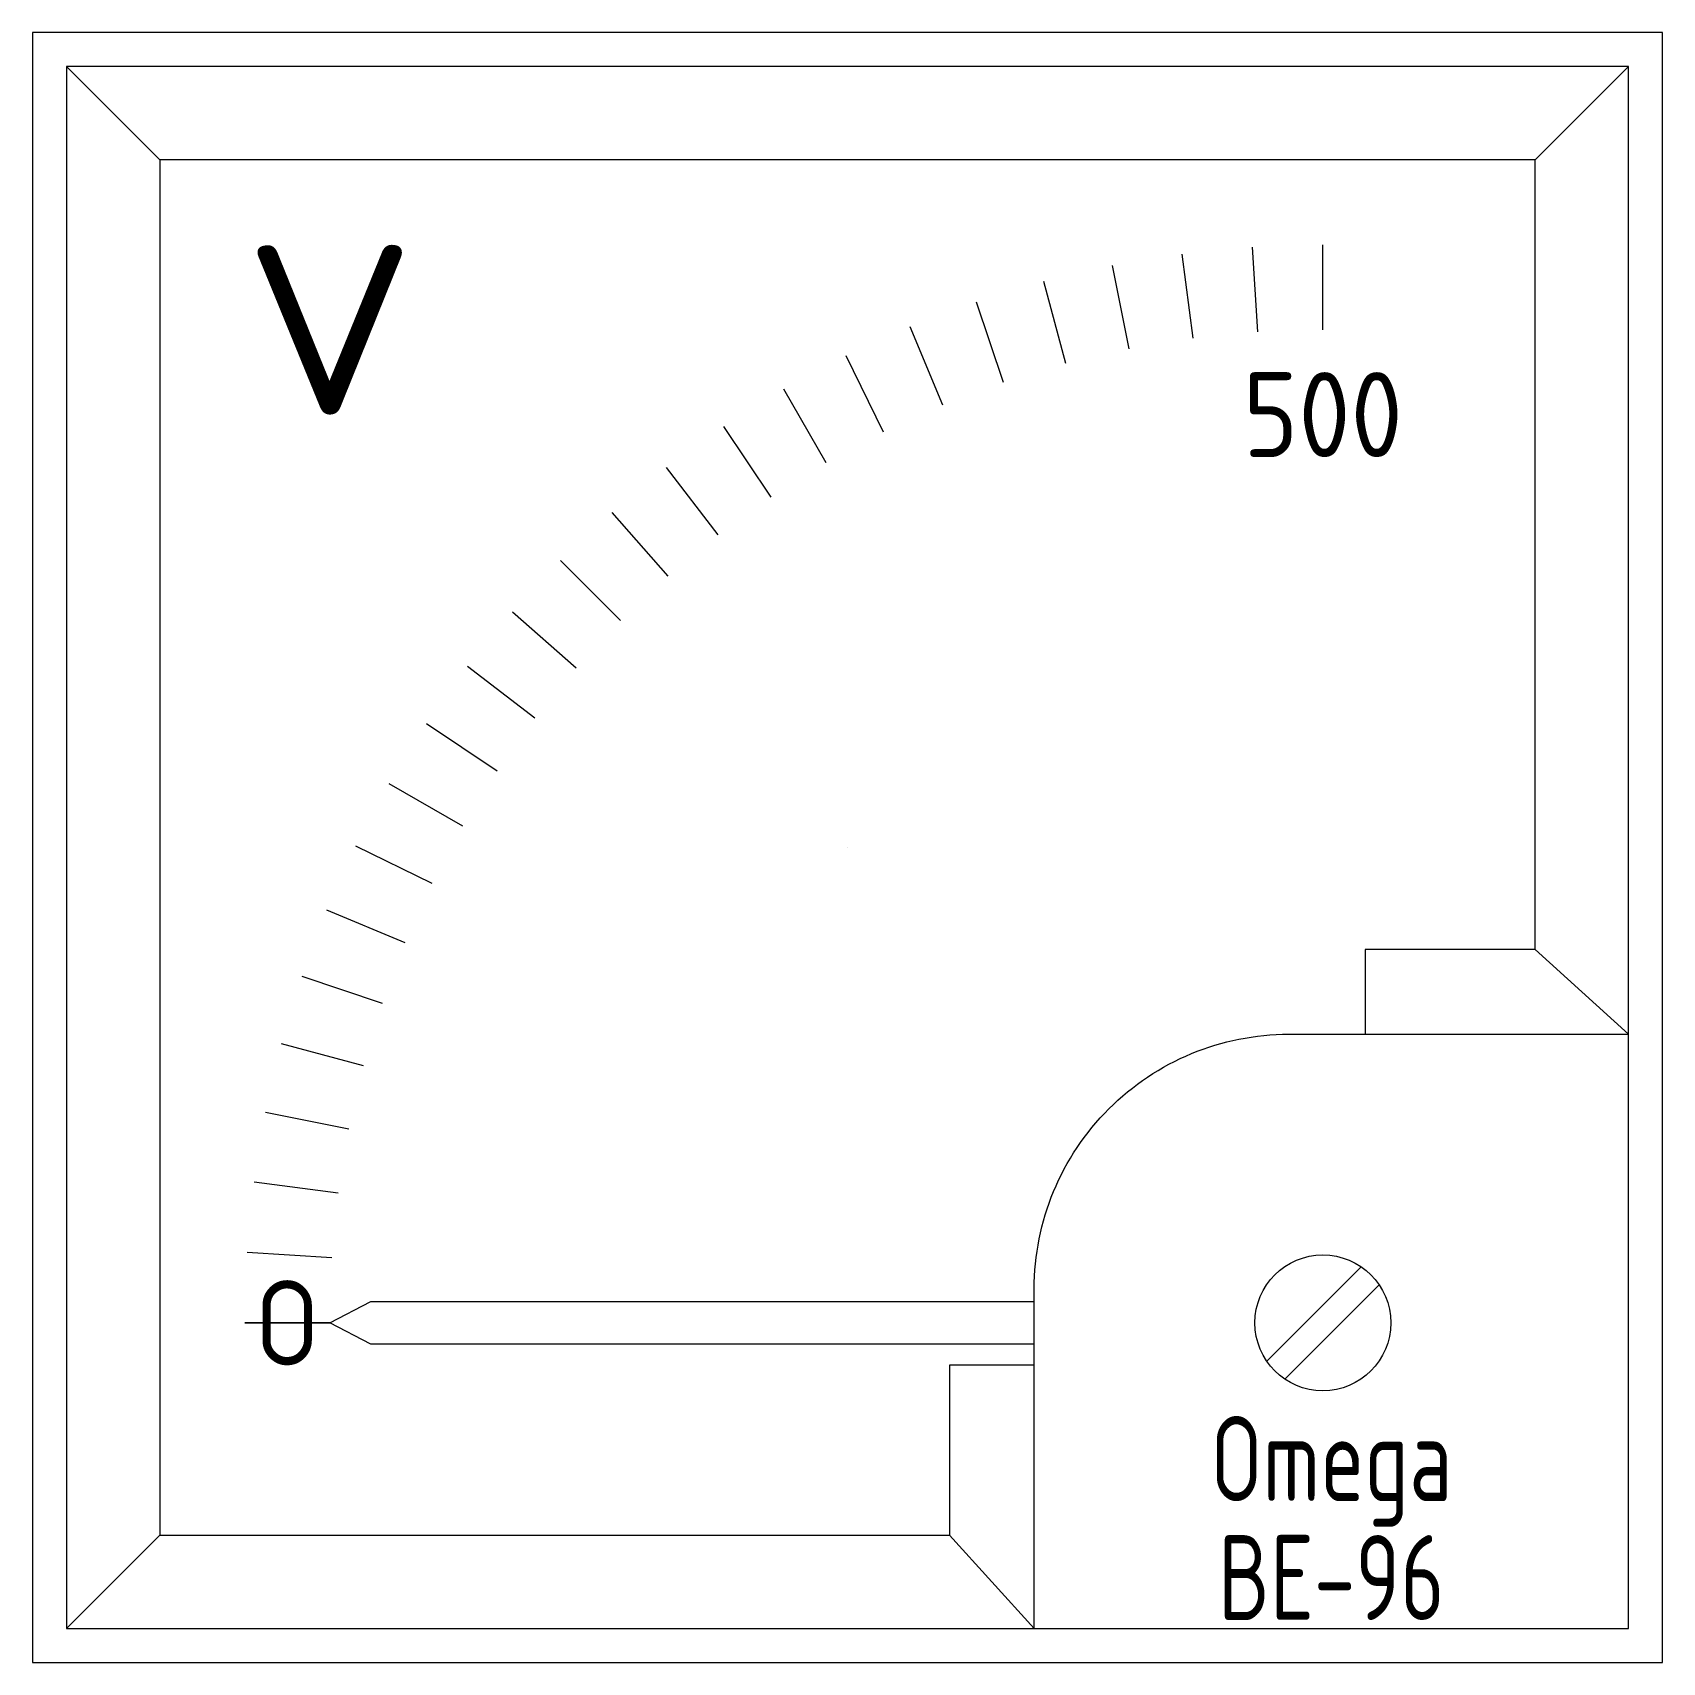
# Model space of a CAD drawing. Header units: millimetres. Extents: x 14 to 110, y 0 to 96.
import ezdxf
from ezdxf.enums import TextEntityAlignment as Align

# ---------------------------------------------------------------- set-up
doc = ezdxf.new("R2010")
doc.units = ezdxf.units.MM
doc.styles.add('WD_IEC', font='isocp2.shx')

# ---------------------------------------------------------------- blocks, each defined once
blk = doc.blocks.new('*U201')
at = {"color": 0, "linetype": 'ByBlock', "lineweight": 9}
for p, q in [((-40.5, 40.5), (-46, 46)), ((40.5, 40.5), (46, 46)), ((20.364, 30), (19.712, 34.957)), ((24.174, 30.375), (23.847, 35.364)), ((28, 30.5), (28, 35.5)), ((16.587, 29.376), (15.612, 34.28)), ((12.859, 28.507), (11.565, 33.336)), ((9.196, 27.395), (7.589, 32.13)), ((5.613, 26.047), (3.7, 30.666)), ((2.126, 24.467), (-0.085, 28.951)), ((-1.25, 22.662), (-3.75, 26.993)), ((-4.501, 20.641), (-7.279, 24.798)), ((-7.613, 18.411), (-10.656, 22.378)), ((-10.572, 15.983), (-13.868, 19.742)), ((-13.366, 13.366), (-16.901, 16.901)), ((-15.983, 10.572), (-19.742, 13.868)), ((-18.411, 7.613), (-22.378, 10.656)), ((-20.641, 4.501), (-24.798, 7.279)), ((-22.662, 1.25), (-26.993, 3.75)), ((-24.467, -2.126), (-28.951, 0.085)), ((0, 0), (0, 0)), ((-26.047, -5.613), (-30.666, -3.7)), ((-27.395, -9.196), (-32.13, -7.589)), ((-28.507, -12.859), (-33.336, -11.565)), ((-29.376, -16.587), (-34.28, -15.612)), ((-30, -20.364), (-34.957, -19.712)), ((-30.375, -24.174), (-35.364, -23.847)), ((30.248, -24.691), (24.691, -30.248)), ((31.309, -25.752), (25.752, -31.309)), ((-40.5, -40.5), (-46, -46))]:
    blk.add_line(p, q, dxfattribs=at)
at = {"color": 0, "linetype": 'ByBlock', "lineweight": 18}
blk.add_lwpolyline([(-48, -48), (48, -48), (48, 48), (-48, 48)], close=True, dxfattribs=at)
at = {"color": 150, "linetype": 'ByBlock', "lineweight": 9}
blk.add_lwpolyline([(-46, -46), (46, -46), (46, 46), (-46, 46)], close=True, dxfattribs=at)
at = {"color": 0, "linetype": 'ByBlock', "lineweight": 9}
blk.add_lwpolyline([(40.5, -6), (40.5, 40.5), (-40.5, 40.5), (-40.5, -40.5), (6, -40.5)], dxfattribs=at)
blk.add_lwpolyline([(11, -30.5), (6, -30.5), (6, -40.5), (11, -46), (11, -26, -0.414214), (26, -11), (46, -11), (40.5, -6), (30.5, -6), (30.5, -11)], format="xyb", dxfattribs=at)
at = {"color": 1, "linetype": 'ByBlock', "lineweight": 9}
blk.add_lwpolyline([(11, -29.25), (-28.068, -29.25), (-30.5, -28), (-35.5, -28), (-30.5, -28), (-28.068, -26.75), (11, -26.75)], dxfattribs=at)
at = {"color": 0, "linetype": 'ByBlock', "lineweight": 9}
blk.add_circle((28, -28), 4, dxfattribs=at)
at = {"color": 0, "linetype": 'ByBlock', "lineweight": 9, "style": 'WD_IEC', "width": 1.25}
blk.add_text('V', height=10, dxfattribs=at).set_placement((-30.5, 30.5), align=Align.MIDDLE_CENTER)
at = {"color": 0, "linetype": 'ByBlock', "lineweight": 9, "style": 'WD_IEC'}
blk.add_text('O', height=5, dxfattribs=at).set_placement((-33, -28), align=Align.MIDDLE_CENTER)
at = {"color": 0, "linetype": 'ByBlock', "lineweight": 9, "style": 'WD_IEC', "flags": 12}
blk.add_attdef('RATE', text='', height=5, dxfattribs=at).set_placement((28, 25.5), align=Align.MIDDLE_CENTER)
at = {"color": 1, "linetype": 'ByBlock', "lineweight": 9, "style": 'WD_IEC', "width": 0.8, "flags": 12}
for tag, p in [('ORIGIN', (28.5, -36)), ('TYPE', (28.5, -43))]:
    blk.add_attdef(tag, text='', height=5, dxfattribs=at).set_placement(p, align=Align.MIDDLE_CENTER)
at = {"layer": 'Defpoints', "color": 8, "linetype": 'ByBlock', "lineweight": 9, "style": 'WD_IEC', "flags": 15}
blk.add_attdef('AUTHOR', text='', height=0.0001, dxfattribs=at).set_placement((6, -6), align=Align.MIDDLE_CENTER)

msp = doc.modelspace()

# ---------------------------------------------------------------- block references
at = {"color": 0, "linetype": 'ByBlock', "lineweight": 9, "ltscale": 5}
msp.add_blockref('*U201', (62, 48), dxfattribs=at).add_auto_attribs({'ORIGIN': 'Omega', 'TYPE': 'BE-96', 'RATE': '500'})

doc.saveas('drawing.dxf')
